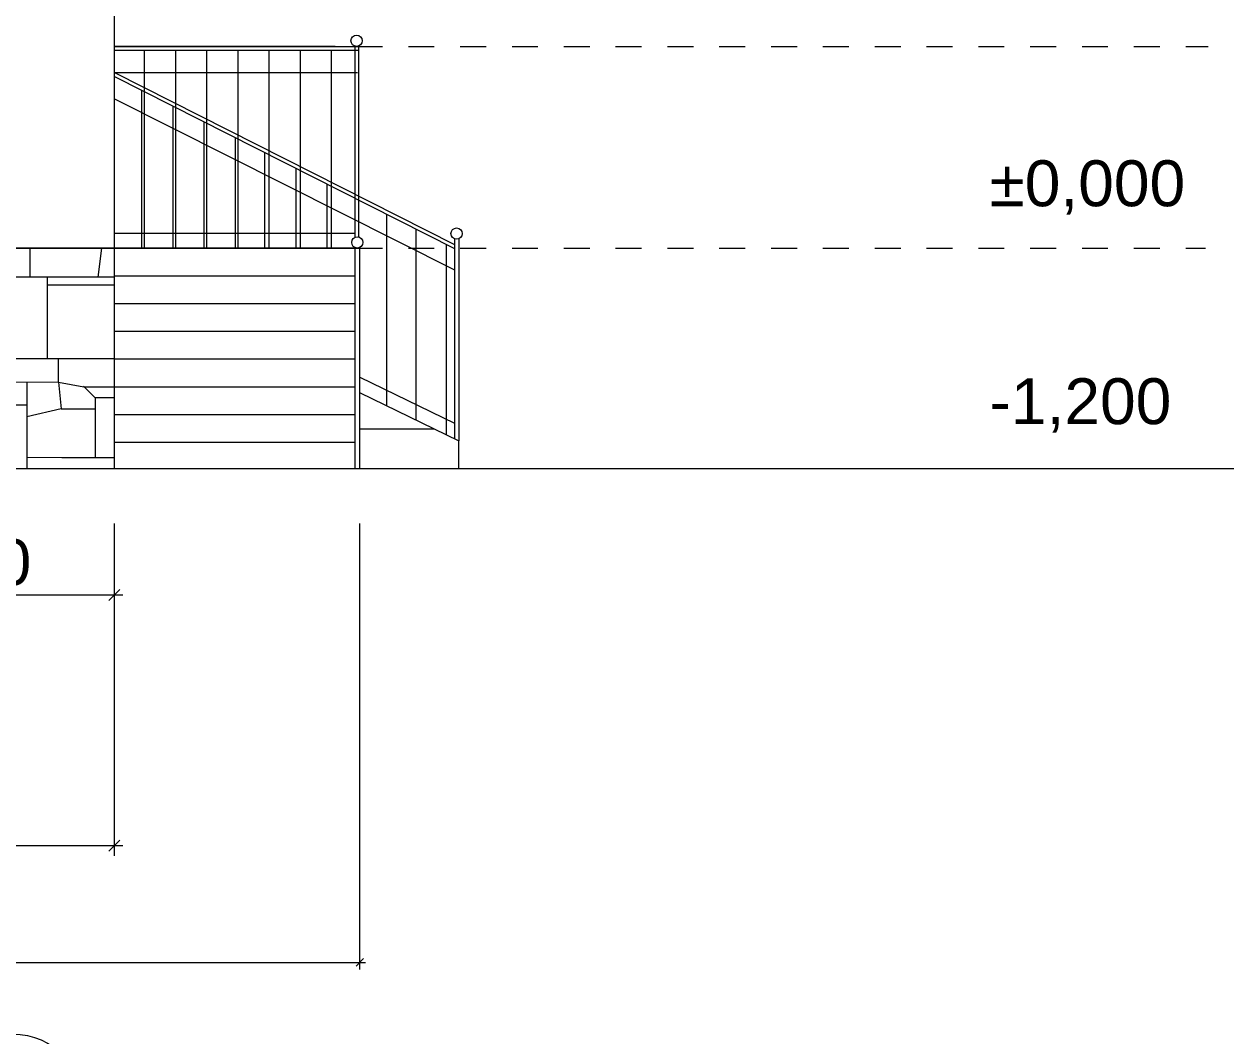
# Model space of a CAD drawing. Header units: millimetres. Extents: x -490789 to -449459, y 209001 to 327650.
# Drawn here: x -471347 to -464759, y 275361 to 280871 of the extents above; entities that cross this region are included whole.
import ezdxf

# ---------------------------------------------------------------- set-up
doc = ezdxf.new("R2010")
doc.units = ezdxf.units.MM
doc.header["$MEASUREMENT"] = 0
doc.linetypes.add('Штриховая', pattern=[282.222223, 141.111112, -141.111112])
for name, color, linetype, lineweight in [('0_Ном._пера__15', 15, 'Continuous', 18), ('0_Ном._пера__7_Ном._пера__15_Ном._пера__15', 15, 'Continuous', 18), ('0_Ном._пера__7_Ном._пера__15_Ном._пера__252', 252, 'Continuous', 18), ('0_Ном._пера__7_Ном._пера__16_Ном._пера__16', 16, 'Continuous', 18), ('0_Ном._пера__7_Ном._пера__16_Ном._пера__252', 252, 'Continuous', 18), ('0_Ном._пера__7_Ном._пера__7_Ном._пера__252', 252, 'Continuous', 18), ('0_Ном._пера__7_Ном._пера__7_Ном._пера__7', 7, 'Continuous', 18), ('0_Ном._пера__85', 85, 'Continuous', 18), ('0_Ном_пера__15_Ном_пера__15_Ном_пера__15_Ном_пера__15_Ном_пера__15_Ном_пера__15_Ном_пера__15_Ном_пера__15_Ном_пера__15_Ном._пера__15_Ном_пера__15_Ном_пера__15_Ном_пера__15_Ном_пера__15_Ном_пера__15_Ном_пера__15_Ном_пера__15_Ном_пера__15_Ном_пера__15_Ном_3_Ном._пера__15', 15, 'Continuous', 18), ('0_Ном_пера__7_Ном_пера__7_Ном_пера__7_Ном_пера__7_Ном_пера__7_Ном_пера__7_Ном_пера__7_Ном_пера__7_Ном_пера__7_Ном_пера__7_Ном_пера__7_Ном_пера__7_Ном_пера__7_Ном_пера__7_Ном_пера__7_Ном._пера__7_Ном._пера__7_Ном._пера__7_Ном._пера__7_Ном._пера__7_Ном._пера__7', 7, 'Continuous', 18), ('0_Ном_пера__7_Ном_пера__7_Ном_пера__7_Ном_пера__7_Ном_пера__7_Ном_пера__7_Ном_пера__7_Ном_пера__7_Ном_пера__7_Ном_пера__7_Ном_пера__7_Ном_пера__7_Ном_пера__7_Ном_пера__7_Ном_пера__7_Ном_пера__7_Ном_пера__7_Ном_пера__7_Ном_пера__7_Ном_пера__7_Ном_пера__7_C_Ном._пера__16', 16, 'Continuous', 18), ('0_Ном_пера__7_Ном_пера__7_Ном_пера__7_Ном_пера__7_Ном_пера__7_Ном_пера__7_Ном_пера__7_Ном_пера__7_Ном_пера__7_Ном_пера__7_Ном_пера__7_Ном_пера__7_Ном_пера__7_Ном_пера__7_Ном_пера__7_Ном_пера__7_Ном_пера__7_Ном_пера__7_Ном_пера__7_Ном_пера__7_Ном_пера__7_C_Ном._пера__252', 252, 'Continuous', 18), ('0_Ном_пера__7_Ном_пера__7_Ном_пера__7_Ном_пера__7_Ном_пера__7_Ном_пера__7_Ном_пера__7_Ном_пера__7_Ном_пера__7_Ном_пера__7_Ном_пера__7_Ном_пера__7_Ном_пера__7_Ном_пера__7_Ном_пера__7_Ном_пера__7_Ном_пера__7_Ном_пера__7_Ном_пера__7_Ном_пера__7_Ном_пера__7_C_Ном._пера__7', 7, 'Continuous', 18), ('axis_Ном_пера__7_Ном_пера__7_Ном_пера__7_Ном_пера__7_Ном_пера__7_Ном_пера__7_Ном_пера__7_Ном_пера__7_Ном_пера__7_Ном_пера__7_Ном._пера__7_Ном_пера__7_Ном._пера__7_Ном_пера__7_Ном._пера__7_Ном_пера__7_Ном_пера__7_Ном_пера__7_Ном_пера__7_Ном._пера__7_Ном._D_Ном._пера__7', 7, 'Continuous', 18), ('Line 0.25_Ном_пера__7_Ном_пера__7_Ном_пера__7_Ном_пера__7_Ном_пера__7_Ном_пера__7_Ном_пера__7_Ном_пера__7_Ном_пера__7_Ном_пера__7_Ном_пера__7_Ном._пера__7_Ном._пера__7_Ном._пера__7_Ном._пера__7_Ном._пера__102_Ном._пера__102', 102, 'Continuous', 18), ('Опалубка_Ном_пера__7_Ном_пера__7_Ном_пера__7_Ном_пера__7_Ном_пера__7_Ном_пера__7_Ном_пера__7_Ном_пера__7_Ном_пера__7_Ном_пера__7_Ном_пера__1_Ном_пера__1_Ном_пера__1_Ном_пера__1_Ном_пера__1_Ном_пера__1_Ном_пера__1_Ном_пера__1_Ном_пера__1_Ном_пера__1_Ном__4_Ном._пера__25', 25, 'Continuous', 18), ('Опалубка_Ном_пера__7_Ном_пера__7_Ном_пера__7_Ном_пера__7_Ном_пера__7_Ном_пера__7_Ном_пера__7_Ном_пера__7_Ном_пера__7_Ном_пера__7_Ном_пера__1_Ном_пера__1_Ном_пера__1_Ном_пера__1_Ном_пера__1_Ном_пера__1_Ном_пера__1_Ном_пера__1_Ном_пера__1_Ном_пера__1_Ном__4_Ном._пера__65', 65, 'Continuous', 18), ('Опалубка_Ном_пера__7_Ном_пера__7_Ном_пера__7_Ном_пера__7_Ном_пера__7_Ном_пера__7_Ном_пера__7_Ном_пера__7_Ном_пера__7_Ном_пера__7_Ном_пера__1_Ном_пера__1_Ном_пера__1_Ном_пера__1_Ном_пера__1_Ном_пера__1_Ном_пера__1_Ном_пера__1_Ном_пера__1_Ном_пера__1_Ном__4_Ном._пера__85', 85, 'Continuous', 18)]:
    doc.layers.add(name, color=color, linetype=linetype, lineweight=lineweight)
doc.layers.add('Опалубка_Ном_пера__7_Ном_пера__7_Ном_пера__7_Ном_пера__7_Ном_пера__7_Ном_пера__7_Ном_пера__7_Ном_пера__7_Ном_пера__7_Ном_пера__7_Ном_пера__1_Ном_пера__1_Ном_пера__1_Ном_пера__1_Ном_пера__1_Ном_пера__1_Ном_пера__1_Ном_пера__1_Ном_пера__1_Ном_пера__1_Ном__4', color=7, linetype='Continuous')
doc.styles.add('СГЕНЕРИР_СТИЛЬ_1', font='')
doc.styles.get('СГЕНЕРИР_СТИЛЬ_1').set_extended_font_data('Arial')
doc.dimstyles.new('СГЕНЕРИР_СТИЛЬ__2', dxfattribs={"dimtxt": 250, "dimasz": 39.04812, "dimexe": 0.18, "dimexo": 300, "dimgap": 0.09, "dimtad": 1, "dimtih": 1, "dimtoh": 1, "dimdec": 0, "dimzin": 0, "dimdsep": 46, "dimtxsty": 'СГЕНЕРИР_СТИЛЬ_1', "dimblk": 'ARROWHEAD_6', "dimblk1": 'ARROWHEAD_6', "dimblk2": 'ARROWHEAD_6', "dimcen": 0.09, "dimclrd": 85, "dimclre": 85, "dimclrt": 15, "dimazin": 0, "dimtfac": 1, "dimtdec": 4, "dimtmove": 0, "dimatfit": 3, "dimfxl": 0, "dimtolj": 1, "dimtzin": 0, "dimarcsym": 0})
doc.dimstyles.new('СГЕНЕРИР_СТИЛЬ__4', dxfattribs={"dimtxt": 250, "dimasz": 57, "dimexe": 0.18, "dimexo": 300, "dimgap": 0.09, "dimtad": 1, "dimtih": 1, "dimtoh": 1, "dimdec": 0, "dimzin": 0, "dimdsep": 46, "dimtxsty": 'СГЕНЕРИР_СТИЛЬ_1', "dimblk": 'ARROWHEAD_6', "dimblk1": 'ARROWHEAD_6', "dimblk2": 'ARROWHEAD_6', "dimcen": 0.09, "dimclrd": 85, "dimclre": 85, "dimclrt": 25, "dimazin": 0, "dimtfac": 1, "dimtdec": 4, "dimtmove": 0, "dimatfit": 3, "dimfxl": 0, "dimtolj": 1, "dimtzin": 0, "dimarcsym": 0})

# ---------------------------------------------------------------- blocks, each defined once
blk = doc.blocks.new('*D3')
at = {"layer": '0_Ном._пера__85', "linetype": 'Continuous'}
for p, q in [((-479553.7, 275722.2), (-479553.7, 278151.3)), ((-469518.8, 275722.2), (-469518.8, 278151.3)), ((-479584.5, 275760.7), (-479553.7, 275760.7)), ((-479533.1, 275781.3), (-479574.2, 275740.2)), ((-479553.7, 275760.7), (-469518.8, 275760.7)), ((-469539.4, 275740.2), (-469498.3, 275781.3)), ((-469518.8, 275760.7), (-469488, 275760.7))]:
    blk.add_line(p, q, dxfattribs=at)
at = {"layer": '0_Ном._пера__15', "insert": (-475058.5, 275810.7), "char_height": 250, "attachment_point": 7, "style": 'СГЕНЕРИР_СТИЛЬ_1'}
blk.add_mtext('\\A1;{\\fArial|b0|i0|c204|p38;10\xa0035}', dxfattribs=at)
blk = doc.blocks.new('ARROWHEAD_6')
at = {"color": 0, "linetype": 'Continuous', "lineweight": 0}
for p, q in [((0, 0), (-1, 0)), ((-0.5, -0.5), (0.5, 0.5))]:
    blk.add_line(p, q, dxfattribs=at)
blk = doc.blocks.new('*D12')
at = {"layer": 'Опалубка_Ном_пера__7_Ном_пера__7_Ном_пера__7_Ном_пера__7_Ном_пера__7_Ном_пера__7_Ном_пера__7_Ном_пера__7_Ном_пера__7_Ном_пера__7_Ном_пера__1_Ном_пера__1_Ном_пера__1_Ном_пера__1_Ном_пера__1_Ном_пера__1_Ном_пера__1_Ном_пера__1_Ном_пера__1_Ном_пера__1_Ном__4_Ном._пера__65', "linetype": 'Continuous'}
for p, q in [((-472623.2, 277791.9), (-472683.2, 277731.9)), ((-470885, 277731.9), (-470825, 277791.9))]:
    blk.add_line(p, q, dxfattribs=at)
at = {"layer": 'Опалубка_Ном_пера__7_Ном_пера__7_Ном_пера__7_Ном_пера__7_Ном_пера__7_Ном_пера__7_Ном_пера__7_Ном_пера__7_Ном_пера__7_Ном_пера__7_Ном_пера__1_Ном_пера__1_Ном_пера__1_Ном_пера__1_Ном_пера__1_Ном_пера__1_Ном_пера__1_Ном_пера__1_Ном_пера__1_Ном_пера__1_Ном__4_Ном._пера__85', "linetype": 'Continuous'}
for p, q in [((-472653.2, 277705.7), (-472653.2, 278151.4)), ((-470855, 277705.7), (-470855, 278151.3)), ((-472698.2, 277761.9), (-472653.2, 277761.9)), ((-472653.2, 277761.9), (-470855, 277761.9)), ((-470855, 277761.9), (-470810, 277761.9))]:
    blk.add_line(p, q, dxfattribs=at)
at = {"layer": 'Опалубка_Ном_пера__7_Ном_пера__7_Ном_пера__7_Ном_пера__7_Ном_пера__7_Ном_пера__7_Ном_пера__7_Ном_пера__7_Ном_пера__7_Ном_пера__7_Ном_пера__1_Ном_пера__1_Ном_пера__1_Ном_пера__1_Ном_пера__1_Ном_пера__1_Ном_пера__1_Ном_пера__1_Ном_пера__1_Ном_пера__1_Ном__4_Ном._пера__25', "insert": (-472181.6, 277811.9), "char_height": 250, "attachment_point": 7, "style": 'СГЕНЕРИР_СТИЛЬ_1'}
blk.add_mtext('\\A1;{\\fArial|b0|i0|c204|p38;1 800}', dxfattribs=at)
blk = doc.blocks.new('*D13')
at = {"layer": 'Опалубка_Ном_пера__7_Ном_пера__7_Ном_пера__7_Ном_пера__7_Ном_пера__7_Ном_пера__7_Ном_пера__7_Ном_пера__7_Ном_пера__7_Ном_пера__7_Ном_пера__1_Ном_пера__1_Ном_пера__1_Ном_пера__1_Ном_пера__1_Ном_пера__1_Ном_пера__1_Ном_пера__1_Ном_пера__1_Ном_пера__1_Ном__4_Ном._пера__65', "linetype": 'Continuous'}
for p, q in [((-479524.2, 276426.4), (-479584.2, 276366.4)), ((-470885, 276366.4), (-470825, 276426.4))]:
    blk.add_line(p, q, dxfattribs=at)
at = {"layer": 'Опалубка_Ном_пера__7_Ном_пера__7_Ном_пера__7_Ном_пера__7_Ном_пера__7_Ном_пера__7_Ном_пера__7_Ном_пера__7_Ном_пера__7_Ном_пера__7_Ном_пера__1_Ном_пера__1_Ном_пера__1_Ном_пера__1_Ном_пера__1_Ном_пера__1_Ном_пера__1_Ном_пера__1_Ном_пера__1_Ном_пера__1_Ном__4_Ном._пера__85', "linetype": 'Continuous'}
for p, q in [((-479554.2, 276340.1), (-479554.2, 278151.3)), ((-470855, 276340.1), (-470855, 278151.3)), ((-479599.2, 276396.4), (-479554.2, 276396.4)), ((-479554.2, 276396.4), (-470855, 276396.4)), ((-470855, 276396.4), (-470810, 276396.4))]:
    blk.add_line(p, q, dxfattribs=at)
at = {"layer": 'Опалубка_Ном_пера__7_Ном_пера__7_Ном_пера__7_Ном_пера__7_Ном_пера__7_Ном_пера__7_Ном_пера__7_Ном_пера__7_Ном_пера__7_Ном_пера__7_Ном_пера__1_Ном_пера__1_Ном_пера__1_Ном_пера__1_Ном_пера__1_Ном_пера__1_Ном_пера__1_Ном_пера__1_Ном_пера__1_Ном_пера__1_Ном__4_Ном._пера__25', "insert": (-475632.1, 276446.4), "char_height": 250, "attachment_point": 7, "style": 'СГЕНЕРИР_СТИЛЬ_1'}
blk.add_mtext('\\A1;{\\fArial|b0|i0|c204|p38;8 700}', dxfattribs=at)

msp = doc.modelspace()

# ---------------------------------------------------------------- linework, layer by layer
at = {"layer": '0_Ном._пера__7_Ном._пера__15_Ном._пера__15', "linetype": 'Continuous'}
for p, q in [((-471315.1, 279651.2), (-471315.1, 279492.4)), ((-470925, 279651.2), (-470945.6, 279492.4)), ((-470855, 279492.4), (-471561.7, 279492.4)), ((-470855, 279448.6), (-471221.1, 279448.6)), ((-471023.8, 279492.4), (-471141.3, 279492.4)), ((-471853.7, 279050.5), (-470855, 279050.5)), ((-470960.4, 278835.2), (-471023.8, 278898.3)), ((-470960.4, 278835.2), (-470960.9, 278511)), ((-470855, 278835.2), (-470960.4, 278835.2))]:
    msp.add_line(p, q, dxfattribs=at)
for centre in [(-469536.5, 280780), (-469536.5, 280780), (-469532.6, 279681.8)]:
    msp.add_circle(centre, 30.5, dxfattribs=at)
at = {"layer": '0_Ном._пера__7_Ном._пера__15_Ном._пера__252', "linetype": 'Continuous'}
for p, q in [((-470855, 280463.8), (-469002.5, 279533)), ((-469518.8, 278947.4), (-469002.5, 278697.5))]:
    msp.add_line(p, q, dxfattribs=at)
msp.add_circle((-468991.7, 279730), 30.5, dxfattribs=at)
at = {"layer": '0_Ном._пера__7_Ном._пера__16_Ном._пера__16', "linetype": 'Continuous'}
for p, q in [((-470855, 280749.5), (-469524.7, 280749.5)), ((-469653.1, 280749.5), (-470855, 280749.5)), ((-470855, 280749.5), (-469523.9, 280749.5)), ((-469653.1, 280749.5), (-470855, 280749.5)), ((-471221.1, 279492.4), (-471221.1, 279051.7)), ((-471145.4, 278775), (-471332.8, 278732.5))]:
    msp.add_line(p, q, dxfattribs=at)
at = {"layer": '0_Ном._пера__7_Ном._пера__16_Ном._пера__252', "linetype": 'Continuous'}
msp.add_line((-470855.6, 280607), (-469002.5, 279671), dxfattribs=at)
at = {"layer": '0_Ном._пера__7_Ном._пера__7_Ном._пера__252', "linetype": 'Continuous'}
for p, q in [((-470855, 280585.6), (-469002.5, 279648.6)), ((-470707.1, 280510.9), (-470707.1, 279651.2)), ((-470537.4, 280425), (-470537.4, 279651.2)), ((-470367.6, 280337.9), (-470367.6, 279651.2)), ((-470197.8, 280253.2), (-470197.8, 279651.2)), ((-470037.5, 280172.2), (-470037.5, 279651.2)), ((-469867.7, 280086.3), (-469867.7, 279651.2)), ((-469698, 280000.4), (-469698, 279651.2)), ((-469373.4, 279835.9), (-469373.4, 278792.4)), ((-469213.8, 279755.3), (-469213.8, 278714.9)), ((-469002.5, 279701.5), (-469002.5, 278611)), ((-468979.4, 279702.1), (-468979.4, 278601)), ((-469520.5, 278863.9), (-468979.4, 278601))]:
    msp.add_line(p, q, dxfattribs=at)
at = {"layer": '0_Ном._пера__7_Ном._пера__7_Ном._пера__7', "linetype": 'Continuous'}
for p, q in [((-470855, 278451.3), (-470855, 282331.3)), ((-470855, 278451.3), (-470855, 282331.3)), ((-470855, 279515.8), (-470855, 282331.3)), ((-470855, 280728.6), (-469524.7, 280728.6)), ((-470855, 280728.6), (-469523.9, 280728.6)), ((-470693.2, 280728.6), (-470693.2, 279651.2)), ((-470693.2, 280728.6), (-470693.2, 279651.2)), ((-470523.4, 280728.6), (-470523.4, 279651.2)), ((-470523.4, 280728.6), (-470523.4, 279651.2)), ((-470353.6, 280728.6), (-470353.6, 279651.2)), ((-470353.6, 280728.6), (-470353.6, 279651.2)), ((-470183.8, 280728.6), (-470183.8, 279651.2)), ((-470183.8, 280728.6), (-470183.8, 279651.2)), ((-470014, 280728.6), (-470014, 279651.2)), ((-470014, 280728.6), (-470014, 279651.2)), ((-469844.1, 280728.6), (-469844.1, 279651.2)), ((-469844.1, 280728.6), (-469844.1, 279651.2)), ((-469674.3, 280728.6), (-469674.3, 279651.2)), ((-469674.3, 280728.6), (-469674.3, 279651.2)), ((-469545.3, 280749.5), (-469545.3, 279711)), ((-469545.3, 280749.5), (-469545.3, 279711)), ((-469524.7, 279709.9), (-469524.7, 280751.9)), ((-470855, 280608.2), (-469545.3, 280608.2)), ((-470855, 280608.2), (-469530.8, 280608.2)), ((-470855, 279732.8), (-469545.3, 279732.8)), ((-470855, 279732.8), (-469545.3, 279732.8)), ((-471142.1, 279651.2), (-479553.7, 279651.2)), ((-479552, 279651.2), (-469518.8, 279651.2)), ((-469518.8, 279651.2), (-475114, 279651.2)), ((-469545.3, 279651.2), (-469545.3, 278451.3)), ((-470855, 279500.2), (-469545.3, 279500.2)), ((-470855, 279349.2), (-469545.3, 279349.2)), ((-470855, 279198.2), (-469545.3, 279198.2)), ((-470855, 279047.2), (-469545.3, 279047.2)), ((-470855, 278896.2), (-469545.3, 278896.2)), ((-470855, 278745.1), (-469545.3, 278745.1)), ((-470855, 278594.1), (-469545.3, 278594.1)), ((-484997.9, 278451.3), (-468281.7, 278451.3)), ((-482318.5, 278451.3), (-464758.9, 278451.3))]:
    msp.add_line(p, q, dxfattribs=at)
at = {"layer": '0_Ном_пера__15_Ном_пера__15_Ном_пера__15_Ном_пера__15_Ном_пера__15_Ном_пера__15_Ном_пера__15_Ном_пера__15_Ном_пера__15_Ном._пера__15_Ном_пера__15_Ном_пера__15_Ном_пера__15_Ном_пера__15_Ном_пера__15_Ном_пера__15_Ном_пера__15_Ном_пера__15_Ном_пера__15_Ном_3_Ном._пера__15', "linetype": 'Continuous'}
for p, q in [((-471160.2, 278921.2), (-471160.2, 279052.3)), ((-471469.2, 278921.9), (-471160.2, 278921.2)), ((-471332.8, 278921.6), (-471332.8, 278451.2)), ((-471160.2, 278921.2), (-471145.4, 278775)), ((-471525.4, 278796.4), (-471329.8, 278796.4)), ((-471332.8, 278512.1), (-471141.3, 278511.3)), ((-471141.3, 278511.3), (-470855, 278510.9))]:
    msp.add_line(p, q, dxfattribs=at)
at = {"layer": '0_Ном_пера__7_Ном_пера__7_Ном_пера__7_Ном_пера__7_Ном_пера__7_Ном_пера__7_Ном_пера__7_Ном_пера__7_Ном_пера__7_Ном_пера__7_Ном_пера__7_Ном_пера__7_Ном_пера__7_Ном_пера__7_Ном_пера__7_Ном_пера__7_Ном_пера__7_Ном_пера__7_Ном_пера__7_Ном_пера__7_Ном_пера__7_C_Ном._пера__16', "linetype": 'Continuous'}
for p, q in [((-471160.2, 278921.2), (-471021.3, 278895.8)), ((-471021.3, 278895.8), (-470855, 278895.8)), ((-471145.4, 278775), (-470960.5, 278775))]:
    msp.add_line(p, q, dxfattribs=at)
at = {"layer": '0_Ном_пера__7_Ном_пера__7_Ном_пера__7_Ном_пера__7_Ном_пера__7_Ном_пера__7_Ном_пера__7_Ном_пера__7_Ном_пера__7_Ном_пера__7_Ном_пера__7_Ном_пера__7_Ном_пера__7_Ном_пера__7_Ном_пера__7_Ном_пера__7_Ном_пера__7_Ном_пера__7_Ном_пера__7_Ном_пера__7_Ном_пера__7_C_Ном._пера__252', "linetype": 'Continuous'}
for p, q in [((-469048.6, 279671.9), (-469048.6, 278634.6)), ((-469111.8, 278665.3), (-469518.8, 278665.3)), ((-468979.4, 278451.3), (-468979.4, 278601))]:
    msp.add_line(p, q, dxfattribs=at)
at = {"layer": '0_Ном_пера__7_Ном_пера__7_Ном_пера__7_Ном_пера__7_Ном_пера__7_Ном_пера__7_Ном_пера__7_Ном_пера__7_Ном_пера__7_Ном_пера__7_Ном_пера__7_Ном_пера__7_Ном_пера__7_Ном_пера__7_Ном_пера__7_Ном_пера__7_Ном_пера__7_Ном_пера__7_Ном_пера__7_Ном_пера__7_Ном_пера__7_C_Ном._пера__7', "linetype": 'Continuous'}
msp.add_line((-469518.8, 278451.3), (-469518.8, 279651.2), dxfattribs=at)
at = {"layer": 'axis_Ном_пера__7_Ном_пера__7_Ном_пера__7_Ном_пера__7_Ном_пера__7_Ном_пера__7_Ном_пера__7_Ном_пера__7_Ном_пера__7_Ном_пера__7_Ном._пера__7_Ном_пера__7_Ном._пера__7_Ном_пера__7_Ном._пера__7_Ном_пера__7_Ном_пера__7_Ном_пера__7_Ном_пера__7_Ном._пера__7_Ном._D_Ном._пера__7', "linetype": 'Continuous'}
msp.add_circle((-471409.7, 274969.5), 400, dxfattribs=at)
at = {"layer": 'Line 0.25_Ном_пера__7_Ном_пера__7_Ном_пера__7_Ном_пера__7_Ном_пера__7_Ном_пера__7_Ном_пера__7_Ном_пера__7_Ном_пера__7_Ном_пера__7_Ном_пера__7_Ном._пера__7_Ном._пера__7_Ном._пера__7_Ном._пера__7_Ном._пера__102_Ном._пера__102', "linetype": 'Штриховая'}
for p, q in [((-469536.5, 280749), (-464899, 280749)), ((-469536.5, 279651.2), (-464913.5, 279651.2))]:
    msp.add_line(p, q, dxfattribs=at)

# ---------------------------------------------------------------- texts
at = {"layer": '0_Ном_пера__7_Ном_пера__7_Ном_пера__7_Ном_пера__7_Ном_пера__7_Ном_пера__7_Ном_пера__7_Ном_пера__7_Ном_пера__7_Ном_пера__7_Ном_пера__7_Ном_пера__7_Ном_пера__7_Ном_пера__7_Ном_пера__7_Ном._пера__7_Ном._пера__7_Ном._пера__7_Ном._пера__7_Ном._пера__7_Ном._пера__7', "linetype": 'Continuous', "char_height": 250, "attachment_point": 7, "style": 'СГЕНЕРИР_СТИЛЬ_1'}
for s, insert in [('\\A1;{\\fArial|b0|i0|c204|p38;±0,000}', (-466089.2, 279832.6)), ('\\A1;{\\fArial|b0|i0|c204|p38;-1,200}', (-466089.2, 278645.5))]:
    msp.add_mtext(s, dxfattribs=dict(at, insert=insert))

# ---------------------------------------------------------------- dimensions: what is measured, and where the dimension line sits
at = {"color": 85, "linetype": 'Continuous', "lineweight": 18}
dim = msp.add_linear_dim(base=(-469518.8, 275760.7), p1=(-479553.7, 278451.3), p2=(-469518.8, 278451.3), dimstyle='СГЕНЕРИР_СТИЛЬ__2', dxfattribs=at)
dim.commit()
dim.dimension.update_dxf_attribs({"geometry": '*D3', "text_midpoint": (-474536.3, 275935.7), "dimtype": 160})
at = {"layer": 'Опалубка_Ном_пера__7_Ном_пера__7_Ном_пера__7_Ном_пера__7_Ном_пера__7_Ном_пера__7_Ном_пера__7_Ном_пера__7_Ном_пера__7_Ном_пера__7_Ном_пера__1_Ном_пера__1_Ном_пера__1_Ном_пера__1_Ном_пера__1_Ном_пера__1_Ном_пера__1_Ном_пера__1_Ном_пера__1_Ном_пера__1_Ном__4', "color": 85, "linetype": 'Continuous', "lineweight": 18}
for base, p1, text, picture, middle in [((-470855, 277761.9), (-472653.2, 278451.4), '1 800', '*D12', (-471754.1, 277936.9)), ((-470855, 276396.4), (-479554.2, 278451.3), '8 700', '*D13', (-475204.6, 276571.4))]:
    dim = msp.add_linear_dim(base=base, p1=p1, p2=(-470855, 278451.3), text=text, dimstyle='СГЕНЕРИР_СТИЛЬ__4', dxfattribs=at)
    dim.commit()
    dim.dimension.update_dxf_attribs({"geometry": picture, "text_midpoint": middle, "dimtype": 160})

doc.saveas('drawing.dxf')
